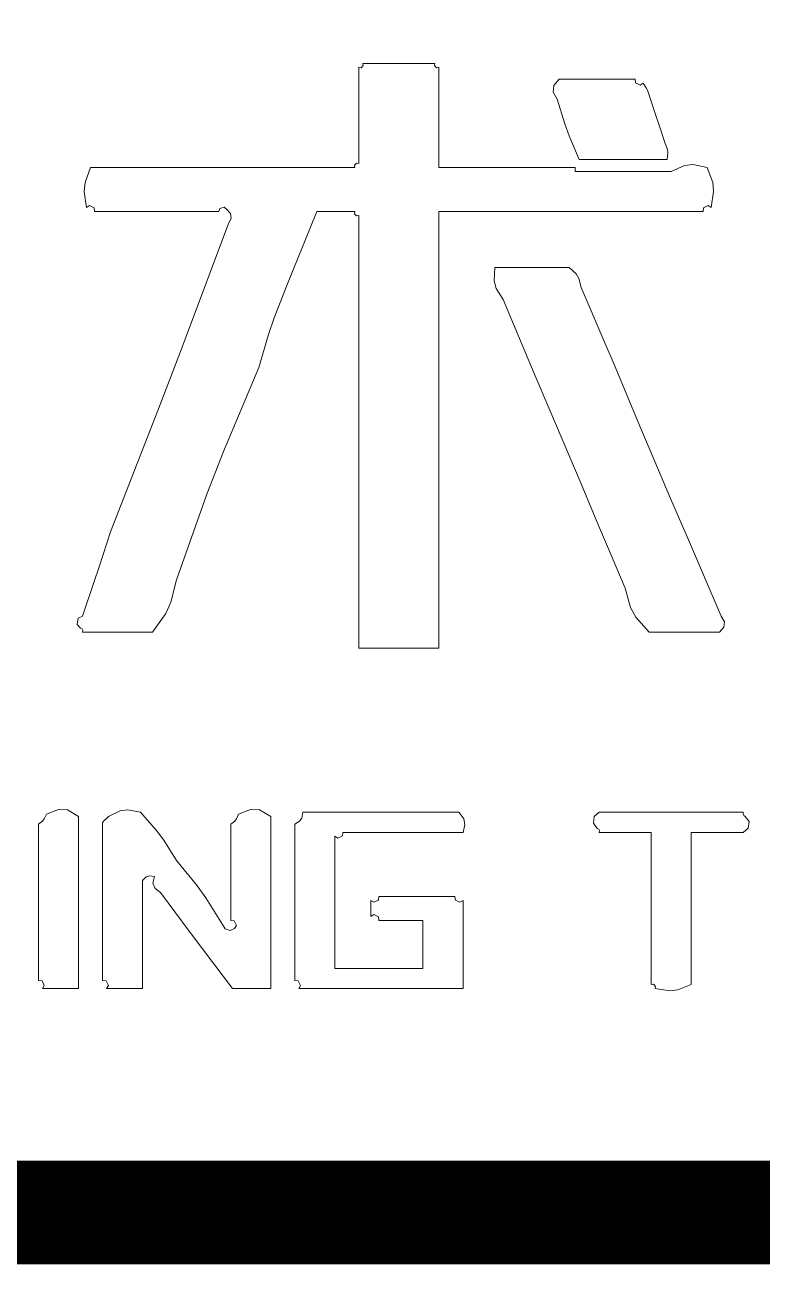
# Model space of a CAD drawing. Header units: millimetres. Extents: x -705761 to 1364679, y -410401 to 446404.
# Drawn here: x -444580 to -443867, y -137576 to -136378 of the extents above; entities that cross this region are included whole.
import ezdxf
from ezdxf.enums import TextEntityAlignment as Align

# ---------------------------------------------------------------- set-up
doc = ezdxf.new("R2010")
doc.units = ezdxf.units.MM
doc.layers.add('TK', color=7, linetype='Continuous')
doc.layers.add('模板-签名-公用', color=3, linetype='Continuous')
doc.layers.add('图框', color=7, linetype='Continuous', lineweight=13)
doc.styles.get("Standard").update_dxf_attribs({"font": 'arial.ttf'})
doc.styles.add('Style-仿宋_GB2312', font='')
doc.styles.add('宋体', font='', dxfattribs={"width": 0.7, "height": 2.5})
doc.styles.add('宋体_1', font='', dxfattribs={"width": 0.7, "height": 2.386364})
doc.styles.get('Style-仿宋_GB2312').set_extended_font_data('仿宋_GB2312')
doc.styles.get('宋体').set_extended_font_data('SimSun')
doc.styles.get('宋体_1').set_extended_font_data('SimSun')

# ---------------------------------------------------------------- blocks, each defined once
blk = doc.blocks.new('BSIET_通用图框_A1+0.5_1')
at = {"layer": '图框', "const_width": 1}
blk.add_lwpolyline([(-1236, 584), (-10, 584), (-10, 10), (-1236, 10)], close=True, dxfattribs=at)
at = {"layer": '图框', "color": 7, "lineweight": 25, "flags": 128}
blk.add_lwpolyline([(-10, 584), (-1236, 584), (-1236, 10), (-10, 10), (-10, 584)], close=True, dxfattribs=at)
at = {"layer": 'TK', "lineweight": 25, "style": '宋体', "width": 0.7, "flags": 3}
for tag, p in [('LZHQ_N会签10_T6_H6', (-1248.113, 94.082)), ('LZHQ_N会签9_T6_H6', (-1248.235, 86.082)), ('LZHQ_N会签8_T6_H6', (-1248.235, 78.082)), ('LZHQ_N会签7_T6_H6', (-1248.357, 70.082)), ('LZHQ_N会签6_T6_H6', (-1248.253, 62.082)), ('LZHQ_N会签5_T6_H6', (-1248.253, 54.082)), ('LZHQ_N会签4_T6_H6', (-1248.253, 46.082)), ('LZHQ_N会签3_T6_H6', (-1248.253, 38.082)), ('LZHQ_N会签2_T6_H6', (-1248.253, 30.082)), ('LZHQ_N会签1_T6_H6', (-1248.253, 22.082))]:
    blk.add_attdef(tag, text='', height=2.5, dxfattribs=at).set_placement(p, align=Align.MIDDLE)
at = {"layer": '模板-签名-公用', "lineweight": 25, "style": '宋体', "width": 0.7}
blk.add_attdef('LZTQINS', text='', height=2, dxfattribs=at).set_placement((-10, 10), align=Align.MIDDLE)
at = {"layer": '模板-签名-公用', "lineweight": 25, "style": '宋体', "width": 0.7, "flags": 3}
blk.add_attdef('LZFRAME', (-45.909, 7.064), '', height=3, dxfattribs=at)
blk = doc.blocks.new('BSIET_通用_A1(2024)_1')
at = {"color": 7, "linetype": 'Continuous', "lineweight": 0}
for p, q in [((-65.653, 11.071), (-65.675, 11.075)), ((-65.675, 11.075), (-65.675, 10.703)), ((-65.632, 11.092), (-65.653, 11.071)), ((-65.357, 11.113), (-65.636, 11.113)), ((-65.636, 11.113), (-65.632, 11.092)), ((-65.218, 11.113), (-65.357, 11.113)), ((-64.939, 11.113), (-65.218, 11.113)), ((-64.942, 11.092), (-64.939, 11.113)), ((-64.922, 11.071), (-64.942, 11.092)), ((-64.9, 11.075), (-64.922, 11.071)), ((-64.9, 10.687), (-64.9, 11.075)), ((-63.738, 10.959), (-63.788, 10.899)), ((-63.443, 10.959), (-63.738, 10.959)), ((-63.296, 10.959), (-63.443, 10.959)), ((-63.002, 10.959), (-63.296, 10.959)), ((-62.998, 10.924), (-63.002, 10.959)), ((-62.954, 10.902), (-62.998, 10.924)), ((-62.924, 10.92), (-62.954, 10.902)), ((-62.895, 10.877), (-62.924, 10.92)), ((-63.788, 10.899), (-63.794, 10.833)), ((-63.794, 10.833), (-63.757, 10.765)), ((-62.882, 10.853), (-62.895, 10.877)), ((-62.866, 10.804), (-62.882, 10.853)), ((-62.804, 10.617), (-62.866, 10.804)), ((-65.675, 10.703), (-65.675, 10.517)), ((-64.9, 10.494), (-64.9, 10.687)), ((-63.757, 10.765), (-63.683, 10.529)), ((-62.773, 10.525), (-62.804, 10.617)), ((-65.675, 10.517), (-65.675, 10.145)), ((-64.9, 10.107), (-64.9, 10.494)), ((-63.683, 10.529), (-63.641, 10.412)), ((-62.712, 10.339), (-62.773, 10.525)), ((-63.641, 10.412), (-63.544, 10.184)), ((-62.69, 10.28), (-62.712, 10.339)), ((-62.692, 10.184), (-62.686, 10.246)), ((-62.686, 10.246), (-62.69, 10.28)), ((-68.27, 10.107), (-68.322, 9.96)), ((-67.247, 10.107), (-68.27, 10.107)), ((-66.736, 10.107), (-67.247, 10.107)), ((-65.713, 10.107), (-66.736, 10.107)), ((-65.696, 10.149), (-65.717, 10.128)), ((-65.717, 10.128), (-65.713, 10.107)), ((-65.675, 10.145), (-65.696, 10.149)), ((-64.373, 10.107), (-64.9, 10.107)), ((-64.11, 10.107), (-64.373, 10.107)), ((-63.583, 10.107), (-64.11, 10.107)), ((-63.583, 10.091), (-63.583, 10.107)), ((-63.583, 10.083), (-63.583, 10.091)), ((-63.583, 10.068), (-63.583, 10.083)), ((-63.544, 10.184), (-63.203, 10.184)), ((-63.203, 10.184), (-63.033, 10.184)), ((-63.033, 10.184), (-62.692, 10.184)), ((-62.525, 10.125), (-62.653, 10.068)), ((-62.442, 10.134), (-62.525, 10.125)), ((-62.305, 10.107), (-62.442, 10.134)), ((-62.252, 9.96), (-62.305, 10.107)), ((-68.322, 9.96), (-68.331, 9.873)), ((-63.211, 10.068), (-63.583, 10.068)), ((-63.025, 10.068), (-63.211, 10.068)), ((-62.653, 10.068), (-63.025, 10.068)), ((-62.244, 9.873), (-62.252, 9.96)), ((-68.331, 9.873), (-68.309, 9.719)), ((-62.266, 9.719), (-62.244, 9.873)), ((-68.309, 9.719), (-68.279, 9.737)), ((-68.279, 9.737), (-68.235, 9.715)), ((-68.235, 9.715), (-68.231, 9.68)), ((-67.03, 9.68), (-67.019, 9.71)), ((-67.019, 9.71), (-66.977, 9.721)), ((-66.977, 9.721), (-66.953, 9.699)), ((-62.343, 9.68), (-62.34, 9.715)), ((-62.34, 9.715), (-62.296, 9.737)), ((-62.296, 9.737), (-62.266, 9.719)), ((-68.231, 9.68), (-67.751, 9.68)), ((-67.751, 9.68), (-67.51, 9.68)), ((-67.51, 9.68), (-67.03, 9.68)), ((-66.953, 9.699), (-66.915, 9.661)), ((-66.908, 9.612), (-66.934, 9.564)), ((-66.915, 9.661), (-66.908, 9.612)), ((-66.198, 9.394), (-66.081, 9.68)), ((-66.081, 9.68), (-65.934, 9.68)), ((-65.934, 9.68), (-65.861, 9.68)), ((-65.861, 9.68), (-65.713, 9.68)), ((-65.713, 9.68), (-65.717, 9.659)), ((-65.717, 9.659), (-65.696, 9.638)), ((-65.696, 9.638), (-65.675, 9.641)), ((-65.675, 9.641), (-65.675, 7.968)), ((-64.9, 7.992), (-64.9, 9.68)), ((-64.9, 9.68), (-63.878, 9.68)), ((-63.878, 9.68), (-63.366, 9.68)), ((-63.366, 9.68), (-62.343, 9.68)), ((-66.934, 9.564), (-67.382, 8.368)), ((-66.256, 9.251), (-66.198, 9.394)), ((-66.372, 8.964), (-66.256, 9.251)), ((-64.358, 9.138), (-64.367, 9.011)), ((-64.071, 9.138), (-64.358, 9.138)), ((-63.928, 9.138), (-64.071, 9.138)), ((-63.641, 9.138), (-63.928, 9.138)), ((-63.574, 9.078), (-63.641, 9.138)), ((-64.367, 9.011), (-64.348, 8.936)), ((-63.546, 9.032), (-63.574, 9.078)), ((-63.525, 8.944), (-63.546, 9.032)), ((-66.494, 8.651), (-66.372, 8.964)), ((-64.348, 8.936), (-64.28, 8.828)), ((-63.306, 8.434), (-63.525, 8.944)), ((-64.28, 8.828), (-63.98, 8.115)), ((-66.549, 8.492), (-66.494, 8.651)), ((-66.643, 8.17), (-66.549, 8.492)), ((-63.197, 8.178), (-63.306, 8.434)), ((-67.382, 8.368), (-67.611, 7.771)), ((-66.985, 7.359), (-66.643, 8.17)), ((-62.982, 7.666), (-63.197, 8.178)), ((-63.98, 8.115), (-63.829, 7.758)), ((-65.675, 7.968), (-65.675, 7.132)), ((-64.9, 7.147), (-64.9, 7.992)), ((-67.611, 7.771), (-68.076, 6.582)), ((-63.829, 7.758), (-63.525, 7.046)), ((-62.659, 6.906), (-62.982, 7.666)), ((-67.145, 6.947), (-66.985, 7.359)), ((-65.675, 7.132), (-65.675, 5.458)), ((-64.9, 5.458), (-64.9, 7.147)), ((-63.525, 7.046), (-63.357, 6.643)), ((-67.437, 6.117), (-67.145, 6.947)), ((-62.496, 6.527), (-62.659, 6.906)), ((-63.357, 6.643), (-63.271, 6.441)), ((-68.076, 6.582), (-68.182, 6.255)), ((-62.169, 5.768), (-62.496, 6.527)), ((-63.271, 6.441), (-63.099, 6.039)), ((-68.182, 6.255), (-68.237, 6.093)), ((-67.492, 5.902), (-67.437, 6.117)), ((-68.237, 6.093), (-68.347, 5.768)), ((-63.099, 6.039), (-63.046, 5.852)), ((-67.542, 5.794), (-67.492, 5.902)), ((-68.347, 5.768), (-68.389, 5.746)), ((-67.67, 5.613), (-67.542, 5.794)), ((-63.046, 5.852), (-62.995, 5.758)), ((-62.995, 5.758), (-62.866, 5.613)), ((-62.139, 5.713), (-62.169, 5.768)), ((-68.389, 5.746), (-68.399, 5.686)), ((-68.399, 5.686), (-68.367, 5.652)), ((-68.367, 5.652), (-68.352, 5.643)), ((-68.352, 5.643), (-68.345, 5.63)), ((-62.188, 5.613), (-62.146, 5.659)), ((-62.146, 5.659), (-62.139, 5.713)), ((-68.345, 5.63), (-68.347, 5.613)), ((-68.347, 5.613), (-68.076, 5.613)), ((-68.076, 5.613), (-67.94, 5.613)), ((-67.94, 5.613), (-67.67, 5.613)), ((-62.866, 5.613), (-62.595, 5.613)), ((-62.595, 5.613), (-62.46, 5.613)), ((-62.46, 5.613), (-62.188, 5.613)), ((-65.675, 5.458), (-65.365, 5.458)), ((-65.365, 5.458), (-65.21, 5.458)), ((-65.21, 5.458), (-64.9, 5.458)), ((-68.696, 3.851), (-68.717, 3.806)), ((-68.581, 3.898), (-68.696, 3.851)), ((-68.494, 3.893), (-68.581, 3.898)), ((-68.386, 3.831), (-68.494, 3.893)), ((-67.982, 3.883), (-68.095, 3.831)), ((-67.908, 3.893), (-67.982, 3.883)), ((-67.786, 3.87), (-67.908, 3.893)), ((-67.633, 3.695), (-67.786, 3.87)), ((-66.837, 3.851), (-66.857, 3.806)), ((-66.722, 3.898), (-66.837, 3.851)), ((-66.635, 3.893), (-66.722, 3.898)), ((-66.527, 3.831), (-66.635, 3.893)), ((-66.217, 3.87), (-66.225, 3.815)), ((-65.613, 3.87), (-66.217, 3.87)), ((-65.31, 3.87), (-65.613, 3.87)), ((-64.706, 3.87), (-65.31, 3.87)), ((-64.66, 3.806), (-64.706, 3.87)), ((-63.351, 3.87), (-63.398, 3.83)), ((-62.793, 3.87), (-63.351, 3.87)), ((-62.514, 3.87), (-62.793, 3.87)), ((-61.956, 3.87), (-62.514, 3.87)), ((-61.958, 3.853), (-61.956, 3.87)), ((-61.952, 3.84), (-61.958, 3.853)), ((-61.937, 3.831), (-61.952, 3.84)), ((-68.734, 3.784), (-68.773, 3.754)), ((-68.773, 3.754), (-68.773, 3.15)), ((-68.717, 3.806), (-68.734, 3.784)), ((-68.386, 3.165), (-68.386, 3.831)), ((-68.13, 3.797), (-68.154, 3.773)), ((-68.154, 3.773), (-68.154, 3.161)), ((-68.119, 3.808), (-68.13, 3.797)), ((-68.095, 3.831), (-68.119, 3.808)), ((-66.875, 3.784), (-66.914, 3.754)), ((-66.914, 3.754), (-66.914, 3.382)), ((-66.857, 3.806), (-66.875, 3.784)), ((-66.527, 3.165), (-66.527, 3.831)), ((-66.247, 3.783), (-66.294, 3.754)), ((-66.294, 3.754), (-66.294, 3.15)), ((-66.225, 3.815), (-66.247, 3.783)), ((-64.667, 3.676), (-64.65, 3.753)), ((-64.65, 3.753), (-64.66, 3.806)), ((-63.398, 3.83), (-63.406, 3.766)), ((-63.406, 3.766), (-63.37, 3.715)), ((-61.956, 3.676), (-61.908, 3.717)), ((-61.9, 3.781), (-61.937, 3.831)), ((-61.908, 3.717), (-61.9, 3.781)), ((-67.562, 3.601), (-67.633, 3.695)), ((-67.437, 3.405), (-67.562, 3.601)), ((-65.907, 3.126), (-65.907, 3.638)), ((-65.907, 3.638), (-65.877, 3.62)), ((-65.877, 3.62), (-65.833, 3.642)), ((-65.833, 3.642), (-65.83, 3.676)), ((-65.83, 3.676), (-65.365, 3.676)), ((-65.365, 3.676), (-65.133, 3.676)), ((-65.133, 3.676), (-64.667, 3.676)), ((-63.37, 3.715), (-63.355, 3.707)), ((-63.355, 3.707), (-63.348, 3.694)), ((-63.348, 3.694), (-63.351, 3.676)), ((-63.351, 3.676), (-63.149, 3.676)), ((-63.149, 3.676), (-63.048, 3.676)), ((-63.048, 3.676), (-62.847, 3.676)), ((-62.847, 3.676), (-62.847, 3.088)), ((-62.46, 3.088), (-62.46, 3.676)), ((-62.46, 3.676), (-62.258, 3.676)), ((-62.258, 3.676), (-62.157, 3.676)), ((-62.157, 3.676), (-61.956, 3.676)), ((-67.244, 3.169), (-67.437, 3.405)), ((-66.914, 3.382), (-66.914, 3.196)), ((-67.766, 3.212), (-67.73, 3.245)), ((-67.73, 3.245), (-67.699, 3.256)), ((-67.699, 3.256), (-67.65, 3.25)), ((-67.65, 3.25), (-67.666, 3.186)), ((-68.773, 3.15), (-68.773, 2.847)), ((-68.386, 2.832), (-68.386, 3.165)), ((-68.154, 3.161), (-68.154, 2.855)), ((-67.766, 2.793), (-67.766, 3.212)), ((-67.666, 3.186), (-67.646, 3.133)), ((-67.646, 3.133), (-67.592, 3.095)), ((-67.155, 3.044), (-67.244, 3.169)), ((-66.914, 3.196), (-66.914, 2.824)), ((-66.527, 2.832), (-66.527, 3.165)), ((-66.294, 3.15), (-66.294, 2.847)), ((-65.907, 2.871), (-65.907, 3.126)), ((-67.592, 3.095), (-67.316, 2.722)), ((-66.992, 2.785), (-67.155, 3.044)), ((-65.529, 3), (-65.558, 3.018)), ((-65.558, 3.018), (-65.558, 2.956)), ((-65.485, 3.022), (-65.529, 3)), ((-65.481, 3.057), (-65.485, 3.022)), ((-65.187, 3.057), (-65.481, 3.057)), ((-65.039, 3.057), (-65.187, 3.057)), ((-64.745, 3.057), (-65.039, 3.057)), ((-64.741, 3.022), (-64.745, 3.057)), ((-64.697, 3), (-64.741, 3.022)), ((-64.667, 3.018), (-64.697, 3)), ((-64.667, 2.677), (-64.667, 3.018)), ((-62.847, 3.088), (-62.847, 2.793)), ((-62.46, 2.793), (-62.46, 3.088)), ((-65.558, 2.956), (-65.558, 2.925)), ((-65.558, 2.925), (-65.558, 2.863)), ((-65.558, 2.863), (-65.529, 2.881)), ((-65.529, 2.881), (-65.485, 2.858)), ((-68.773, 2.847), (-68.773, 2.243)), ((-68.386, 2.166), (-68.386, 2.832)), ((-68.154, 2.855), (-68.154, 2.243)), ((-67.766, 2.584), (-67.766, 2.793)), ((-66.968, 2.742), (-66.992, 2.785)), ((-66.914, 2.824), (-66.88, 2.82)), ((-66.88, 2.82), (-66.858, 2.777)), ((-66.858, 2.777), (-66.876, 2.747)), ((-66.527, 2.166), (-66.527, 2.832)), ((-66.294, 2.847), (-66.294, 2.243)), ((-65.907, 2.359), (-65.907, 2.871)), ((-65.485, 2.858), (-65.481, 2.824)), ((-65.481, 2.824), (-65.31, 2.824)), ((-65.31, 2.824), (-65.225, 2.824)), ((-65.225, 2.824), (-65.055, 2.824)), ((-65.055, 2.824), (-65.055, 2.638)), ((-62.847, 2.793), (-62.847, 2.204)), ((-62.46, 2.204), (-62.46, 2.793)), ((-67.316, 2.722), (-67.176, 2.536)), ((-66.92, 2.726), (-66.968, 2.742)), ((-66.876, 2.747), (-66.92, 2.726)), ((-65.055, 2.638), (-65.055, 2.545)), ((-64.667, 2.507), (-64.667, 2.677)), ((-67.766, 2.166), (-67.766, 2.584)), ((-67.176, 2.536), (-66.895, 2.166)), ((-65.055, 2.545), (-65.055, 2.359)), ((-64.667, 2.166), (-64.667, 2.507)), ((-65.566, 2.359), (-65.907, 2.359)), ((-65.396, 2.359), (-65.566, 2.359)), ((-65.055, 2.359), (-65.396, 2.359)), ((-68.773, 2.243), (-68.739, 2.24)), ((-68.739, 2.24), (-68.717, 2.196)), ((-68.717, 2.196), (-68.735, 2.166)), ((-68.735, 2.166), (-68.595, 2.166)), ((-68.595, 2.166), (-68.525, 2.166)), ((-68.525, 2.166), (-68.386, 2.166)), ((-68.154, 2.243), (-68.119, 2.24)), ((-68.119, 2.24), (-68.097, 2.196)), ((-68.097, 2.196), (-68.115, 2.166)), ((-68.115, 2.166), (-67.976, 2.166)), ((-67.976, 2.166), (-67.906, 2.166)), ((-67.906, 2.166), (-67.766, 2.166)), ((-66.895, 2.166), (-66.748, 2.166)), ((-66.748, 2.166), (-66.674, 2.166)), ((-66.674, 2.166), (-66.527, 2.166)), ((-66.294, 2.243), (-66.26, 2.24)), ((-66.26, 2.24), (-66.238, 2.196)), ((-66.238, 2.196), (-66.255, 2.166)), ((-66.255, 2.166), (-65.621, 2.166)), ((-65.621, 2.166), (-65.303, 2.166)), ((-65.303, 2.166), (-64.667, 2.166)), ((-62.847, 2.204), (-62.826, 2.208)), ((-62.826, 2.208), (-62.804, 2.187)), ((-62.804, 2.187), (-62.808, 2.166)), ((-62.808, 2.166), (-62.67, 2.144)), ((-62.59, 2.152), (-62.46, 2.204)), ((-62.67, 2.144), (-62.59, 2.152))]:
    blk.add_line(p, q, dxfattribs=at)
at = {"layer": '图框', "const_width": 1}
blk.add_lwpolyline([(-406, 56), (0, 56), (0, 0), (-406, 0)], close=True, dxfattribs=at)
at = {"layer": '图框', "color": 7, "lineweight": 25, "style": 'Style-仿宋_GB2312', "width": 0.7}
for tag, height, p in [('质量', 3, (-191, 52.5)), ('材料', 3, (-191.292, 45.711)), ('比例', 3, (-191.218, 38.432)), ('总页数', 4, (-19.517, 35.142)), ('页码', 4, (-38.162, 35.008)), ('版本号', 2.5, (-6.095, 34.916)), ('出图日期', 3, (-191.218, 31.432)), ('专业', 3, (-190.774, 24.646)), ('图号', 4, (-24, 21)), ('设计阶段', 3, (-235.288, 17.582)), ('件号', 3, (-191.087, 17.308)), ('装配图号', 3, (-235.299, 10.794)), ('项目编号', 3, (-191.087, 10.308))]:
    blk.add_attdef(tag, text='', height=height, dxfattribs=at).set_placement(p, align=Align.MIDDLE)
at = {"layer": '图框', "lineweight": 25, "style": '宋体_1', "width": 0.7, "flags": 3}
for tag, height, p in [('N审定_T5', 2.5, (-245.932, 52.29)), ('N审核_T5', 2.5, (-245.932, 45.29)), ('LZCO_NCB-W67-H36-D10_T7', 3, (-366.076, 39.582)), ('N校对_T5', 2.5, (-245.932, 38.29)), ('N设计_T5', 2.5, (-245.932, 31.29)), ('N制图_T5', 2.5, (-245.932, 24.29))]:
    blk.add_attdef(tag, text='', height=height, dxfattribs=at).set_placement(p, align=Align.MIDDLE_CENTER)
for tag, p in [('N审定_T6_H12_MV0.5_W15', (-226.906, 51.507)), ('N审核_T6_H12_MV0.5_W15', (-226.906, 44.507)), ('N校对_T6_H12_MV0.5_W15', (-226.906, 37.507)), ('N设计_T6_H12_MV0.5_W15', (-226.906, 30.507)), ('N制图_T6_H12_MV0.5_W15', (-226.906, 23.507))]:
    blk.add_attdef(tag, text='', height=1.5, dxfattribs=at).set_placement(p, align=Align.CENTER)
at = {"layer": '图框', "color": 7, "lineweight": 25, "width": 0.7, "flags": 104}
for tag, p in [('项目名称', (-79.178, 49.101)), ('子项', (-111.074, 34.832)), ('图名', (-111, 21))]:
    blk.add_attdef(tag, text='', height=4, dxfattribs=at).set_placement(p, align=Align.MIDDLE_CENTER)
at = {"layer": '图框', "style": '宋体_1', "width": 0.7, "flags": 3}
blk.add_attdef('LZCO_NYLGD-W67-H36-D10_T7', text='', height=3, dxfattribs=at).set_placement((-459.689, 32.874), align=Align.MIDDLE_CENTER)
at = {"layer": '图框', "lineweight": 25, "style": '宋体', "width": 0.7, "flags": 3}
blk.add_attdef('LZBARCODE_T1', text='', height=3, dxfattribs=at).set_placement((-380.287, 3.027), align=Align.BOTTOM_RIGHT)

msp = doc.modelspace()

# ---------------------------------------------------------------- block references
at = {"layer": '图框', "xscale": 100, "yscale": 100, "zscale": 100}
for name, p in [('BSIET_通用图框_A1+0.5_1', (-436689.82, -138526.46)), ('BSIET_通用_A1(2024)_1', (-437689.82, -137526.46))]:
    msp.add_blockref(name, p, dxfattribs=at)

doc.saveas('drawing.dxf')
